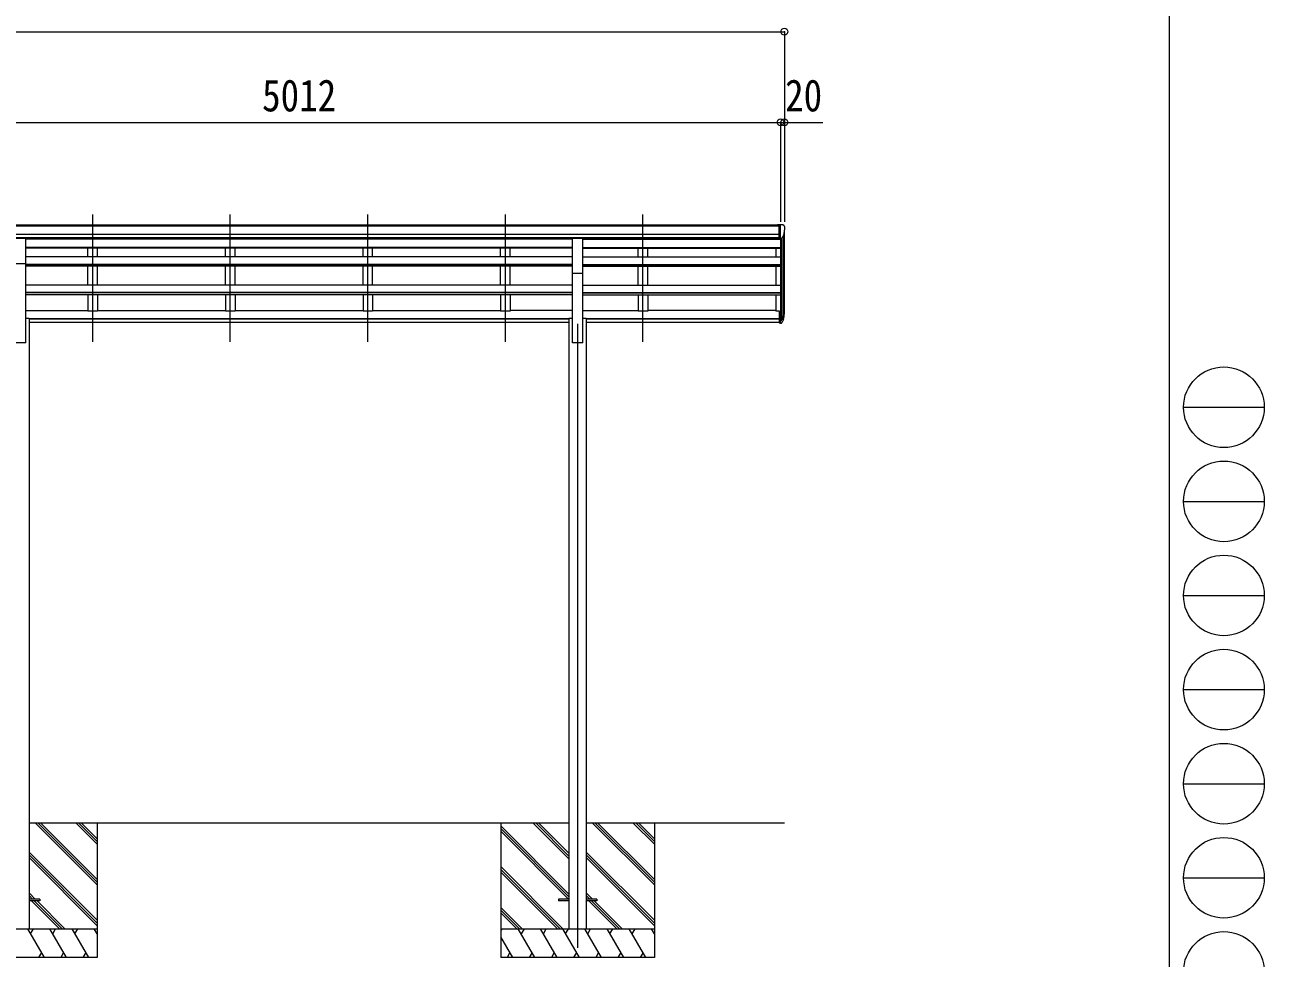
# Model space of a CAD drawing. Units: millimetres at full size. Extents: x -9783 to 9892, y -6828 to 6752.
# Drawn here: x 3441 to 9892, y -4132 to 728 of the extents above; entities that cross this region are included whole.
import ezdxf
from ezdxf.enums import TextEntityAlignment as Align

# ---------------------------------------------------------------- set-up
doc = ezdxf.new("R2010")
doc.units = ezdxf.units.MM
doc.header["$LTSCALE"] = 35
doc.header["$PDMODE"] = 32
doc.header["$PDSIZE"] = 35
for name, color, linetype, lineweight in [('0-0_0', 7, 'Continuous', 9), ('0-1_本体', 4, 'Continuous', 9), ('0-2_部品', 7, 'Continuous', 9), ('0-8_PARTS2', 2, 'Continuous', 9), ('0-A_寸法', 6, 'Continuous', 9), ('F-0_240', 7, 'Continuous', 9)]:
    doc.layers.add(name, color=color, linetype=linetype, lineweight=lineweight)
doc.styles.add('ＭＳ ゴシック', font='')
doc.styles.get('ＭＳ ゴシック').set_extended_font_data('MS Gothic')

msp = doc.modelspace()

# ---------------------------------------------------------------- linework, layer by layer
at = {"layer": '0-0_0'}
for p, q in [((6273.11, -3428.13), (3463.51, -3428.13)), ((3818.31, -3750.59), (3495.85, -3428.13)), ((3818.31, -3736.45), (3509.99, -3428.13)), ((3818.31, -3722.31), (3524.13, -3428.13)), ((3818.31, -3538.46), (3707.98, -3428.13)), ((3818.31, -3524.32), (3722.12, -3428.13)), ((3818.31, -3510.18), (3736.27, -3428.13)), ((3818.31, -3428.13), (3818.31, -4128.13)), ((5918.31, -3428.13), (5918.31, -4128.13)), ((6273.11, -3797.61), (5918.31, -3442.81)), ((6273.11, -3811.75), (5918.31, -3456.95)), ((6270.85, -3823.63), (5918.31, -3471.1)), ((6273.11, -3613.76), (6087.48, -3428.13)), ((6273.11, -3599.62), (6101.62, -3428.13)), ((6273.11, -3585.48), (6115.77, -3428.13)), ((7394.31, -3428.13), (6363.51, -3428.13)), ((6718.31, -3750.59), (6395.85, -3428.13)), ((6718.31, -3736.45), (6409.99, -3428.13)), ((6718.31, -3722.31), (6424.13, -3428.13)), ((6718.31, -3538.46), (6607.98, -3428.13)), ((6718.31, -3524.32), (6622.12, -3428.13)), ((6718.31, -3510.18), (6636.27, -3428.13)), ((6718.31, -3428.13), (6718.31, -4128.13)), ((3818.31, -3934.44), (3463.51, -3579.64)), ((3818.31, -3948.58), (3463.51, -3593.79)), ((3818.31, -3962.73), (3463.51, -3607.93)), ((6718.31, -3934.44), (6363.51, -3579.64)), ((6718.31, -3948.58), (6363.51, -3593.79)), ((6718.31, -3962.73), (6363.51, -3607.93)), ((6241.51, -3978.13), (5918.31, -3654.94)), ((6227.36, -3978.13), (5918.31, -3669.08)), ((6213.22, -3978.13), (5918.31, -3683.23)), ((3495.37, -3823.63), (3463.51, -3791.77)), ((3481.23, -3823.63), (3463.51, -3805.92)), ((6395.37, -3823.63), (6363.51, -3791.77)), ((6381.23, -3823.63), (6363.51, -3805.92)), ((3467.09, -3823.63), (3463.51, -3820.06)), ((3621.59, -3978.13), (3476.09, -3832.63)), ((3635.73, -3978.13), (3490.23, -3832.63)), ((3649.87, -3978.13), (3504.37, -3832.63)), ((6029.37, -3978.13), (5918.31, -3867.07)), ((6367.09, -3823.63), (6363.51, -3820.06)), ((6521.59, -3978.13), (6376.09, -3832.63)), ((6535.73, -3978.13), (6390.23, -3832.63)), ((6549.87, -3978.13), (6404.37, -3832.63)), ((6015.23, -3978.13), (5918.31, -3881.22)), ((6001.09, -3978.13), (5918.31, -3895.36)), ((3018.31, -3978.13), (3818.31, -3978.13)), ((3542.63, -4128.13), (3456.02, -3978.13)), ((3471.03, -4004.11), (3486.03, -3978.13)), ((3658.1, -4128.13), (3571.49, -3978.13)), ((3586.5, -4004.11), (3601.5, -3978.13)), ((3773.57, -4128.13), (3686.96, -3978.13)), ((3701.97, -4004.11), (3716.97, -3978.13)), ((3818.31, -4005.63), (3802.43, -3978.13)), ((5918.31, -3978.13), (6718.31, -3978.13)), ((5924.14, -3978.13), (5918.31, -3988.23)), ((6096.22, -4128.13), (6009.61, -3978.13)), ((6039.61, -3978.13), (6024.61, -4004.11)), ((6211.69, -4128.13), (6125.08, -3978.13)), ((6140.08, -4004.11), (6155.09, -3978.13)), ((6327.16, -4128.13), (6240.55, -3978.13)), ((6255.55, -4004.11), (6270.56, -3978.13)), ((6442.63, -4128.13), (6356.02, -3978.13)), ((6371.03, -4004.11), (6386.03, -3978.13)), ((6558.1, -4128.13), (6471.49, -3978.13)), ((6486.5, -4004.11), (6501.5, -3978.13)), ((6673.57, -4128.13), (6586.96, -3978.13)), ((6601.97, -4004.11), (6616.97, -3978.13)), ((6718.31, -4005.63), (6702.43, -3978.13)), ((5980.75, -4128.13), (5918.31, -4019.99)), ((3818.31, -4128.13), (3018.31, -4128.13)), ((3527.63, -4102.15), (3512.63, -4128.13)), ((3643.1, -4102.15), (3628.1, -4128.13)), ((3758.57, -4102.15), (3743.57, -4128.13)), ((6718.31, -4128.13), (5918.31, -4128.13)), ((5965.75, -4102.15), (5950.75, -4128.13)), ((6081.22, -4102.15), (6066.22, -4128.13)), ((6196.69, -4102.15), (6181.69, -4128.13)), ((6312.16, -4102.15), (6297.16, -4128.13)), ((6427.63, -4102.15), (6412.63, -4128.13)), ((6543.1, -4102.15), (6528.1, -4128.13)), ((6658.57, -4102.15), (6643.57, -4128.13))]:
    msp.add_line(p, q, dxfattribs=at)
at = {"layer": '0-1_本体'}
for p, q in [((7367.81, -315.15), (2378.81, -315.15)), ((7367.81, -320.5), (2378.81, -320.5)), ((7367.81, -364.03), (2368.81, -364.03)), ((7367.81, -381.7), (2368.81, -381.7)), ((6290.81, -384.07), (3445.81, -384.07)), ((3769.31, -387.22), (3769.31, -384.07)), ((3819.31, -387.22), (3819.31, -384.07)), ((4485.31, -387.22), (4485.31, -384.07)), ((4535.31, -387.22), (4535.31, -384.07)), ((5201.31, -387.22), (5201.31, -384.07)), ((5251.31, -387.22), (5251.31, -384.07)), ((5917.31, -387.22), (5917.31, -384.07)), ((5967.31, -387.22), (5967.31, -384.07)), ((6345.81, -384.07), (7367.81, -384.07)), ((6633.31, -387.22), (6633.31, -384.07)), ((6683.31, -387.22), (6683.31, -384.07)), ((7349.31, -384.07), (7349.31, -387.22)), ((7374.31, -386.53), (7374.31, -762.84)), ((7380.31, -386.06), (7380.31, -807.27)), ((7390.03, -370.7), (7390.03, -789.27)), ((7394.31, -767.27), (7394.31, -351.9)), ((6290.81, -387.22), (3445.81, -387.22)), ((6290.81, -430.7), (3445.81, -430.7)), ((6290.81, -434.78), (3445.81, -434.78)), ((3769.31, -479.93), (3769.31, -434.78)), ((3819.31, -479.93), (3819.31, -434.78)), ((4485.31, -479.93), (4485.31, -434.78)), ((4535.31, -479.93), (4535.31, -434.78)), ((5201.31, -479.93), (5201.31, -434.78)), ((5251.31, -479.93), (5251.31, -434.78)), ((5917.31, -479.93), (5917.31, -434.78)), ((5967.31, -479.93), (5967.31, -434.78)), ((6345.81, -387.22), (7374.31, -387.22)), ((6345.81, -430.7), (7374.31, -430.7)), ((6345.81, -434.78), (7374.31, -434.78)), ((6633.31, -479.93), (6633.31, -434.78)), ((6683.31, -479.93), (6683.31, -434.78)), ((7349.31, -434.81), (7349.31, -479.8)), ((6290.81, -479.93), (3445.81, -479.93)), ((3445.81, -928.13), (3445.81, -515.49)), ((6290.81, -928.13), (6290.81, -515.49)), ((6345.81, -479.93), (7374.31, -479.93)), ((6345.81, -928.13), (6345.81, -515.49)), ((6290.81, -520.67), (3445.81, -520.67)), ((6290.81, -522.16), (3445.81, -522.16)), ((6290.81, -528.95), (3445.81, -528.95)), ((3769.31, -627.24), (3769.31, -528.95)), ((3819.31, -627.24), (3819.31, -528.95)), ((4485.31, -627.24), (4485.31, -528.95)), ((4535.31, -627.24), (4535.31, -528.95)), ((5201.31, -627.24), (5201.31, -528.95)), ((5251.31, -627.24), (5251.31, -528.95)), ((5917.31, -627.24), (5917.31, -528.95)), ((5967.31, -627.24), (5967.31, -528.95)), ((6345.81, -520.67), (7374.31, -520.67)), ((6345.81, -522.16), (7374.31, -522.16)), ((6345.81, -528.95), (7374.31, -528.95)), ((6633.31, -627.24), (6633.31, -528.95)), ((6683.31, -627.24), (6683.31, -528.95)), ((7349.31, -528.98), (7349.31, -627.24)), ((6290.92, -627.24), (3445.81, -627.24)), ((6345.71, -627.24), (7374.31, -627.24)), ((6290.98, -666.45), (3445.81, -666.45)), ((6290.89, -667.93), (3445.81, -667.93)), ((6290.91, -677.59), (3445.81, -677.59)), ((3769.31, -677.59), (3769.31, -763.66)), ((3819.31, -677.59), (3819.31, -763.66)), ((4485.31, -677.59), (4485.31, -763.66)), ((4535.31, -677.59), (4535.31, -763.66)), ((5201.31, -677.59), (5201.31, -763.66)), ((5251.31, -677.59), (5251.31, -763.66)), ((5917.31, -677.59), (5917.31, -763.66)), ((5967.31, -677.59), (5967.31, -763.66)), ((6345.65, -666.45), (7374.31, -666.45)), ((6345.71, -677.59), (7374.31, -677.59)), ((6345.73, -667.93), (7374.31, -667.93)), ((6633.31, -677.59), (6633.31, -763.66)), ((6683.31, -677.59), (6683.31, -763.66)), ((7349.31, -677.5), (7349.31, -763.66)), ((3445.81, -758.86), (3769.31, -758.86)), ((3819.31, -763.66), (3769.31, -763.66)), ((3819.31, -758.86), (4485.31, -758.86)), ((4535.31, -763.66), (4485.31, -763.66)), ((4535.31, -758.86), (5201.31, -758.86)), ((5251.31, -763.66), (5201.31, -763.66)), ((5251.31, -758.86), (5917.31, -758.86)), ((5967.31, -763.66), (5917.31, -763.66)), ((6291.05, -758.86), (5967.31, -758.86)), ((6345.58, -758.86), (6633.31, -758.86)), ((6345.58, -758.86), (6633.31, -758.86)), ((6683.31, -763.66), (6633.31, -763.66)), ((7349.31, -758.86), (6683.31, -758.86)), ((7367.81, -763.66), (7349.31, -763.66)), ((3463.51, -801.75), (3445.81, -801.75)), ((3463.51, -801.75), (3463.51, -3978.13)), ((6273.11, -804.55), (3463.51, -804.55)), ((6273.11, -821.73), (3463.51, -821.73)), ((6273.11, -803.17), (3463.64, -803.17)), ((6290.81, -801.75), (6273.11, -801.75)), ((6273.11, -801.75), (6273.11, -3978.13)), ((6363.51, -801.75), (6345.81, -801.75)), ((6363.51, -801.75), (6363.51, -3978.13)), ((7367.81, -802.99), (6363.51, -802.99)), ((7367.81, -804.35), (6363.51, -804.35)), ((7367.81, -821.73), (6363.51, -821.73)), ((3445.81, -928.13), (3390.81, -928.13)), ((6346.07, -928.13), (6291.07, -928.13))]:
    msp.add_line(p, q, dxfattribs=at)
at = {"layer": '0-2_部品'}
for p, q in [((7367.81, -313.55), (7357.81, -313.64)), ((7357.81, -315.15), (7357.81, -313.64)), ((7367.81, -385.53), (7367.81, -313.55)), ((7386.31, -313.55), (7367.81, -313.55)), ((7374.31, -386.53), (7374.31, -313.55)), ((7386.31, -313.55), (7388.65, -313.69)), ((7389.4, -314.12), (7393.47, -319.92)), ((3390.81, -383.42), (3445.81, -383.42)), ((3445.81, -515.49), (3445.81, -383.42)), ((6290.81, -383.42), (6345.81, -383.42)), ((6290.81, -564.35), (6290.81, -383.42)), ((6345.81, -564.35), (6345.81, -383.42)), ((7367.81, -385.53), (7374.31, -385.53)), ((7374.31, -386.53), (7379.52, -386.22)), ((7381.94, -384.72), (7391.21, -368.65)), ((7396.31, -322.92), (7396.31, -323.55)), ((3390.81, -515.49), (3445.81, -515.49)), ((6290.81, -564.35), (6345.81, -564.35)), ((7367.81, -762.86), (7367.81, -823.92)), ((7367.81, -762.86), (7374.31, -762.86)), ((7374.31, -762.86), (7374.31, -824.74)), ((7367.81, -801.17), (7374.31, -801.17)), ((7367.81, -806.57), (7374.31, -806.57)), ((7367.81, -823.92), (7374.31, -823.92)), ((7374.31, -807.57), (7379.45, -807.57)), ((7374.31, -809.57), (7379.16, -809.57)), ((7374.31, -824.74), (7379.16, -824.74)), ((7380.75, -806.82), (7390.5, -788.4)), ((7391.92, -788.9), (7381.76, -808.07)), ((7389.34, -805.75), (7381.76, -823.24))]:
    msp.add_line(p, q, dxfattribs=at)
at = {"layer": '0-2_部品', "color": 4}
for p, q in [((3518.31, -3823.65), (3463.51, -3823.65)), ((3518.31, -3832.65), (3463.51, -3832.65)), ((3518.31, -3823.65), (3518.31, -3832.65)), ((6218.51, -3823.63), (6218.51, -3832.63)), ((6273.31, -3823.63), (6218.51, -3823.63)), ((6273.31, -3832.63), (6218.51, -3832.63)), ((6418.11, -3823.63), (6363.31, -3823.63))]:
    msp.add_line(p, q, dxfattribs=at)
msp.add_lwpolyline([(6418.11, -3823.63), (6418.11, -3832.63), (6363.31, -3832.63)], dxfattribs=at)
at = {"layer": '0-2_部品'}
for centre, radius, start, end in [((7388.58, -314.69), 1, 35, 86.5), ((7393.31, -322.92), 3, 0, 87), ((7379.34, -383.22), 3, 273.5, 330), ((7194.31, -323.55), 202, 347.09739, 0), ((7306.37, -762.45), 88.05, 342.78929, 2.77608), ((7305.65, -766.73), 89.07, 345.58812, 5.50424), ((7379.16, -806.57), 3, 270, 330), ((7379.16, -821.74), 3, 270, 330), ((7379.45, -806.07), 1.5, 270, 330), ((7261.1, -769.67), 133.22, 344.28698, 356.72013)]:
    msp.add_arc(centre, radius, start, end, dxfattribs=at)
at = {"layer": '0-8_PARTS2'}
for p, q in [((3794.31, -921.93), (3794.31, -259.4)), ((4510.31, -921.93), (4510.31, -259.4)), ((5226.31, -921.93), (5226.31, -259.4)), ((5942.31, -921.93), (5942.31, -259.4)), ((6658.31, -921.93), (6658.31, -259.4)), ((6318.31, -828.13), (6318.31, -4078.13))]:
    msp.add_line(p, q, dxfattribs=at)
at = {"layer": '0-A_寸法'}
for p, q in [((-2669.69, 692.36), (7394.31, 692.36)), ((7394.31, 692.36), (7394.31, -297.93)), ((2362.31, 220.23), (7374.31, 220.23)), ((7374.31, 220.23), (7374.31, -297.93)), ((7374.31, 220.23), (7394.31, 220.23)), ((7394.31, 220.23), (7394.31, -297.93)), ((7394.31, 220.23), (7594.31, 220.23))]:
    msp.add_line(p, q, dxfattribs=at)
for p in [(7394.31, 692.36), (7374.31, 220.23), (7394.31, 220.23)]:
    msp.add_point(p, dxfattribs=at)
at = {"layer": 'F-0_240', "color": 5}
msp.add_line((9396.97, 6751.9), (9396.97, -6828.1), dxfattribs=at)
at = {"layer": 'F-0_240', "color": 4}
for p, q in [((9471.77, -1263.1), (9891.77, -1263.1)), ((9471.77, -1753.1), (9891.77, -1753.1)), ((9471.77, -2243.1), (9891.77, -2243.1)), ((9471.77, -2733.1), (9891.77, -2733.1)), ((9471.77, -3223.1), (9891.77, -3223.1)), ((9471.77, -3713.1), (9891.77, -3713.1))]:
    msp.add_line(p, q, dxfattribs=at)
for centre in [(9681.77, -1263.1), (9681.77, -1753.1), (9681.77, -2243.1), (9681.77, -2733.1), (9681.77, -3223.1), (9681.77, -3713.1), (9681.77, -4203.1)]:
    msp.add_circle(centre, 210, dxfattribs=at)

# ---------------------------------------------------------------- texts
at = {"layer": '0-A_寸法', "color": 7, "style": 'ＭＳ ゴシック', "width": 0.85}
for s, p in [('5012', (4675.81, 227.23)), ('20', (7398.06, 227.23))]:
    msp.add_text(s, height=166.8, dxfattribs=at).set_placement(p, align=Align.BOTTOM_LEFT)

doc.saveas('drawing.dxf')
